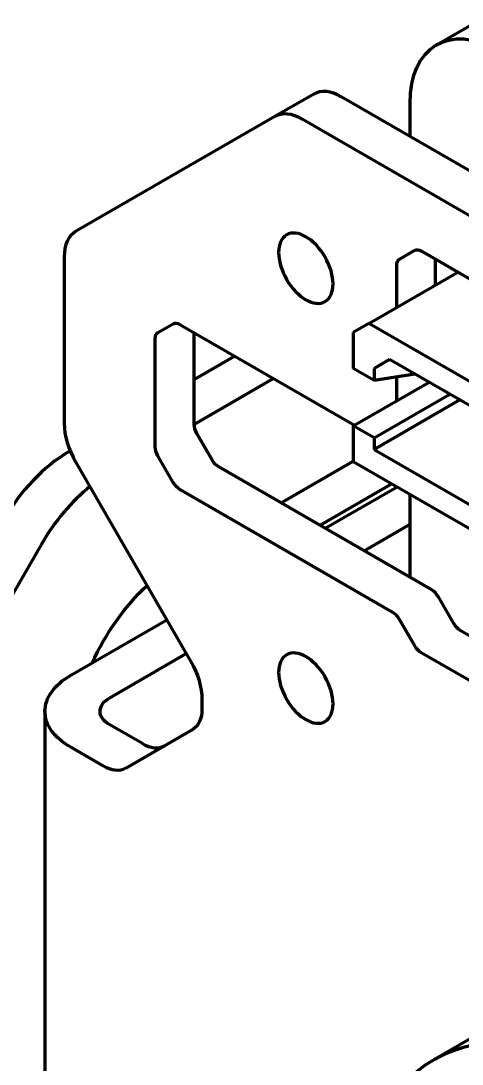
# Model space of a CAD drawing. Header units: millimetres. Extents: x 0 to 1189, y 0 to 841.
# Drawn here: x 623.66 to 635.68, y 360.09 to 388.49 of the extents above; entities that cross this region are included whole.
import ezdxf

# ---------------------------------------------------------------- set-up
doc = ezdxf.new("R2010")
doc.units = ezdxf.units.MM
doc.header["$LTSCALE"] = 0.75
doc.layers.add('Visible', color=7, linetype='Continuous', lineweight=70)

msp = doc.modelspace()

# ---------------------------------------------------------------- linework, layer by layer
at = {"layer": 'Visible', "extrusion": (0, 0.816497, 0.57735)}
for p, q in [((634.98, 387.84), (636.111, 388.493)), ((631.634, 386.502), (630.574, 385.889)), ((652.375, 374.886), (632.384, 386.427)), ((634.257, 385.346), (634.257, 386.244)), ((630.574, 385.889), (625.15, 382.758)), ((651.314, 374.273), (631.324, 385.815)), ((624.84, 382.072), (624.84, 377.531)), ((633.969, 382.006), (634.385, 382.247)), ((634.565, 382.229), (648.072, 374.43)), ((633.894, 380.691), (633.894, 381.841)), ((634.955, 381.304), (634.955, 382.004)), ((633.137, 380.254), (635.561, 381.654)), ((627.393, 380.006), (627.809, 380.246)), ((627.989, 380.228), (632.745, 377.483)), ((633.137, 380.254), (632.712, 380.009)), ((639.288, 376.702), (633.137, 380.254)), ((627.318, 376.9), (627.318, 379.841)), ((628.379, 377.512), (628.379, 380.003)), ((632.712, 380.009), (632.712, 379.033)), ((628.379, 378.734), (629.478, 379.369)), ((633.702, 379.274), (633.278, 379.029)), ((638.723, 376.375), (633.702, 379.274)), ((633.278, 378.707), (632.712, 379.033)), ((633.278, 379.029), (633.278, 378.707)), ((630.539, 378.756), (628.379, 377.509)), ((632.712, 377.464), (634.775, 378.655)), ((634.387, 378.879), (633.278, 378.707)), ((633.894, 378.147), (633.894, 378.803)), ((633.278, 377.138), (635.34, 378.328)), ((635.611, 378.172), (633.278, 376.824)), ((632.712, 377.464), (632.712, 376.498)), ((633.278, 377.138), (632.712, 377.464)), ((628.87, 376.54), (628.453, 377.261)), ((633.278, 377.138), (633.278, 376.824)), ((624.96, 376.76), (625.003, 376.785)), ((627.809, 375.928), (627.393, 376.649)), ((633.278, 376.824), (639.147, 373.436)), ((625.15, 376.486), (628.28, 371.065)), ((634.85, 373.002), (629.05, 376.35)), ((630.744, 375.372), (632.712, 376.508)), ((632.712, 376.498), (639.713, 372.456)), ((633.764, 375.891), (631.805, 374.759)), ((631.946, 374.678), (633.906, 375.809)), ((633.789, 372.389), (627.989, 375.738)), ((634.257, 373.344), (634.257, 375.606)), ((633.007, 374.065), (634.257, 374.787)), ((624.221, 374.247), (616.431, 360.756)), ((635.446, 372.09), (635.03, 372.812)), ((625.017, 370.677), (627.632, 372.187)), ((634.385, 371.478), (633.969, 372.199)), ((649.133, 364.102), (635.626, 371.9)), ((626.077, 370.065), (628.163, 371.268)), ((648.072, 363.489), (634.565, 371.288)), ((628.591, 370.019), (628.591, 369.754)), ((624.314, 369.697), (624.314, 357.705)), ((626.967, 368.816), (626.077, 369.33)), ((628.343, 369.205), (626.506, 368.144)), ((625.906, 368.204), (625.017, 368.717)), ((636.319, 361.025), (634.905, 360.209))]:
    msp.add_line(p, q, dxfattribs=at)
at = {"layer": 'Visible', "extrusion": (0, -2e-16, -1)}
msp.add_ellipse((636.723, 384.82), major_axis=(-1.744, 3.02), ratio=0.57735, start_param=-0.785398, end_param=0.7616, dxfattribs=at)
at = {"layer": 'Visible'}
for centre, major_axis, start_param, end_param in [((632.384, 385.203), (-0.75, 1.299), -0.785398, 0), ((631.324, 384.59), (-0.75, 1.299), -0.785398, 0), ((625.9, 381.459), (-0.75, 1.299), 0, 0.785398), ((625.9, 376.919), (-0.75, 1.299), 0.785398, 1.570796), ((624.96, 373.821), (1.8, 3.118), 0.785398, 1.570796), ((626.021, 373.208), (1.8, 3.118), 0.976336, 1.570796), ((634.85, 372.708), (-0.18, 0.312), 4.712389, 5.497787), ((633.789, 372.095), (-0.18, 0.312), 4.712389, 5.497787), ((626.967, 369.796), (-0.6, 1.039), 2.356194, 3.141593), ((639.905, 351.549), (-5, 8.66), 4.570492, 6.425082)]:
    msp.add_ellipse(centre, major_axis=major_axis, ratio=0.57735, start_param=start_param, end_param=end_param, dxfattribs=at)
at = {"layer": 'Visible', "extrusion": (-1e-16, -2e-16, -1)}
for centre in [(631.419, 381.759), (631.419, 370.328)]:
    msp.add_ellipse(centre, major_axis=(-0.525, 0.909), ratio=0.57735, dxfattribs=at)
at = {"layer": 'Visible', "extrusion": (-2e-16, -2e-16, -1)}
for centre, major_axis, start_param, end_param in [((634.565, 381.935), (-0.18, 0.312), 0, 0.785398), ((627.989, 379.934), (-0.18, 0.312), 0, 0.785398), ((626.714, 369.697), (-0.9, 0), -0.785398, 0)]:
    msp.add_ellipse(centre, major_axis=major_axis, ratio=0.57735, start_param=start_param, end_param=end_param, dxfattribs=at)
at = {"layer": 'Visible', "extrusion": (-3e-16, 0, -1)}
for centre in [(634.149, 381.694), (627.573, 379.694)]:
    msp.add_ellipse(centre, major_axis=(-0.18, 0.312), ratio=0.57735, start_param=-0.785398, end_param=0, dxfattribs=at)
at = {"layer": 'Visible', "extrusion": (-1e-16, -1e-16, -1)}
for centre, start_param, end_param in [((628.633, 377.365), 4.712389, 5.497787), ((627.573, 376.753), -1.570796, -0.785398)]:
    msp.add_ellipse(centre, major_axis=(-0.18, 0.312), ratio=0.57735, start_param=start_param, end_param=end_param, dxfattribs=at)
at = {"layer": 'Visible', "extrusion": (-1e-16, 0, -1)}
for centre in [(629.05, 376.644), (627.989, 376.032)]:
    msp.add_ellipse(centre, major_axis=(-0.18, 0.312), ratio=0.57735, start_param=3.926991, end_param=4.712389, dxfattribs=at)
at = {"layer": 'Visible', "extrusion": (-2e-16, -3e-16, -1)}
for centre, major_axis, start_param, end_param in [((627.934, 370.442), (2.025, 3.508), 4.546055, 5.20032), ((626.714, 369.697), (2.4, 0), 2.356194, 3.141593)]:
    msp.add_ellipse(centre, major_axis=major_axis, ratio=0.57735, start_param=start_param, end_param=end_param, dxfattribs=at)
at = {"layer": 'Visible', "extrusion": (-2e-16, -1e-16, -1)}
for centre in [(635.626, 372.194), (634.565, 371.582)]:
    msp.add_ellipse(centre, major_axis=(-0.18, 0.312), ratio=0.57735, start_param=3.926991, end_param=4.712389, dxfattribs=at)
at = {"layer": 'Visible', "extrusion": (-1e-16, -2e-16, -1)}
for centre, major_axis, start_param, end_param in [((627.53, 370.632), (-0.75, 1.299), 1.570796, 2.356194), ((627.743, 370.244), (-0.6, 1.039), 2.356194, 3.141593)]:
    msp.add_ellipse(centre, major_axis=major_axis, ratio=0.57735, start_param=start_param, end_param=end_param, dxfattribs=at)
at = {"layer": 'Visible', "extrusion": (-3e-16, -1e-16, -1)}
msp.add_ellipse((625.906, 369.184), major_axis=(-0.6, 1.039), ratio=0.57735, start_param=3.141593, end_param=3.926991, dxfattribs=at)
at = {"layer": 'Visible'}
for points in [[(624.314, 369.697), (624.314, 370.06), (624.572, 370.42), (625.017, 370.677)], [(625.814, 369.697), (625.814, 369.833), (625.911, 369.968), (626.077, 370.065)]]:
    msp.add_open_spline(points, degree=3, dxfattribs=at)
msp.add_open_spline([(603.115, 357.116), (603.711, 357.749), (604.457, 358.321), (606.288, 359.371), (607.405, 359.828), (609.82, 360.51), (611.118, 360.735), (613.764, 360.933), (615.112, 360.907), (617.727, 360.607), (618.994, 360.333), (621.326, 359.56), (622.389, 359.06), (624.2, 357.875), (624.95, 357.189), (625.715, 356.134), (625.901, 355.823), (626.052, 355.503)], degree=3, knots=[2.068528, 2.068528, 2.068528, 2.068528, 2.359802, 2.359802, 2.686577, 2.686577, 3.012601, 3.012601, 3.337754, 3.337754, 3.663014, 3.663014, 3.989288, 3.989288, 4.315788, 4.315788, 4.445964, 4.445964, 4.445964, 4.445964], dxfattribs=at)

doc.saveas('drawing.dxf')
